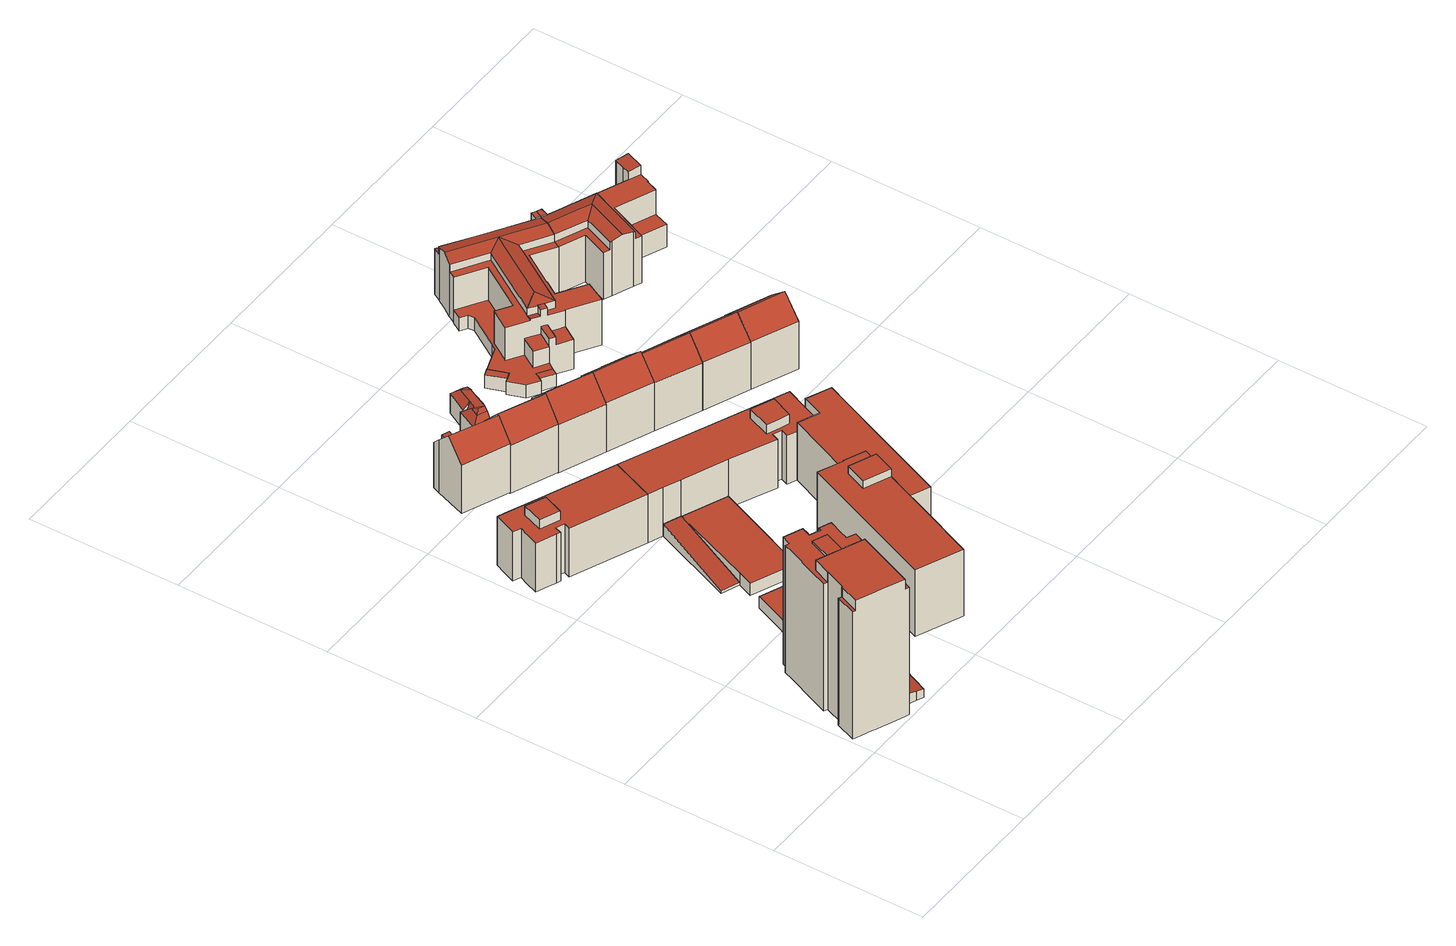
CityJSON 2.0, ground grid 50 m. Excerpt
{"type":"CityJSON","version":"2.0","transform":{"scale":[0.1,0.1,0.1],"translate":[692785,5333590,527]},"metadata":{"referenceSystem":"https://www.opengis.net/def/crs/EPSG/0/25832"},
"CityObjects":{
"building1":{"type":"Building","attributes":{"Gemeindeschluessel":"09162000","HoeheDach":"579.070","HoeheGrund":"528.550","Methode":"2000","NiedrigsteTraufeDesGebaeudes":"571.290","Geometrietyp2DReferenz":"3000","function":"31001_1000","roofType":"1000","measuredHeight":50.52,"storeysAboveGround":16},"geometry":[{"type":"MultiSurface","lod":"2","boundaries":[[[0,1,2,3,4,5,6,7,8,9,10,11,12,13,14,15,16,17]],[[18,19,20,21,22,23,24,25,26,27,28,29,30,31,32,33]],[[34,35,36,37]],[[38,39,40,41,42,43,44,45,46]],[[47,48,49,50,51,52,53]],[[31,30,54,55]],[[56,57,58,59,60,61,62,63]],[[64,34,37,65,66,67,68,41,40,69,70]],[[71,72,7,6]],[[24,23,9,8]],[[73,35,34,64,70,74]],[[70,69,40,39,75,74]],[[76,77,78,79,80,81,55,54]],[[82,83,33,32]],[[48,47,84,85]],[[29,28,27,78,77,76,54,30]],[[86,85,84,83,82,56,63]],[[87,88,89,90,91,92]],[[15,14,53,52]],[[82,32,31,55,81,80,79,26,25,24,8,7,72,92,91,90,93,94,95,96,97,98,99,36,35,73,74,75,39,38,46,100,101,102,59,58,57,56]],[[87,92,72,71]],[[103,93,90,89]],[[101,100,46,45,104,105]],[[106,107,108,109,110,66,65,99,98,97,96]],[[37,36,99,65]],[[109,108,107,106,111,112,103,89,88,87,71,6,5,4,3,2,1,0,17,50,49,48,85,86,63,62,61,60,113,105,104,45,44,43,42,114,115,110]],[[102,101,105,113,60,59]],[[15,52,51,16]],[[79,78,27,26]],[[42,41,68,114]],[[95,94,93,103,112,111,106,96]],[[67,66,110,115,114,68]],[[13,12,11,10,9,23,22,21,20,19,18,33,83,84,47,53,14]],[[17,16,51,50]]],"semantics":{"surfaces":[{"type":"WallSurface"},{"type":"RoofSurface"},{"type":"GroundSurface"}],"values":[0,0,0,0,0,0,0,1,0,0,0,0,0,0,0,1,0,0,0,1,0,0,0,0,0,2,0,1,0,0,0,0,1,0]}}]},
"building2":{"type":"Building","attributes":{"Gemeindeschluessel":"09162000","HoeheDach":"533.095","HoeheGrund":"528.980","Methode":"1000","NiedrigsteTraufeDesGebaeudes":"531.939","Geometrietyp2DReferenz":"3000","function":"31001_2000","roofType":"1000","measuredHeight":4.12},"geometry":[{"type":"MultiSurface","lod":"2","boundaries":[[[116,117,118,119,120,121]],[[120,122,123,121]],[[124,125,126,127,128,129]],[[125,124,117,116,121,123,126]],[[124,129,118,117]],[[119,118,129,128,127,122,120]],[[127,126,123,122]]],"semantics":{"surfaces":[{"type":"WallSurface"},{"type":"GroundSurface"},{"type":"RoofSurface"}],"values":[0,0,0,1,0,2,0]}}]},
"building3":{"type":"Building","attributes":{"Gemeindeschluessel":"09162000","HoeheDach":"533.386","HoeheGrund":"529.120","Methode":"1000","NiedrigsteTraufeDesGebaeudes":"533.386","Geometrietyp2DReferenz":"3000","function":"31001_1000","roofType":"1000","measuredHeight":4.27,"storeysAboveGround":1},"geometry":[{"type":"MultiSurface","lod":"2","boundaries":[[[130,131,132,133]],[[133,132,134,135]],[[136,137,131,130]],[[138,139,140,141]],[[142,136,130,133,135,143,144,138,141,145,146,147]],[[141,140,148,145]],[[149,150,147,146,145,148]],[[139,151,152,134,132,131,137,153,150,149,148,140]],[[144,143,152,151,139,138]],[[136,142,147,150,153,137]],[[134,152,143,135]]],"semantics":{"surfaces":[{"type":"WallSurface"},{"type":"GroundSurface"},{"type":"RoofSurface"}],"values":[0,0,0,0,1,0,0,2,0,0,0]}}]},
"building4":{"type":"Building","attributes":{"Gemeindeschluessel":"09162000","HoeheDach":"550.204","HoeheGrund":"528.920","Methode":"2000","NiedrigsteTraufeDesGebaeudes":"546.884","Geometrietyp2DReferenz":"3000","function":"31001_9998","roofType":"1000","measuredHeight":21.28,"storeysAboveGround":5},"geometry":[{"type":"MultiSurface","lod":"2","boundaries":[[[154,155,156,157]],[[158,159,160,161]],[[162,163,164,165]],[[161,160,163,162]],[[166,167,168,169,170,171,172,173,174,175]],[[176,177,178,179,180,181]],[[180,182,175,174,183,181]],[[184,157,156,185,186,187]],[[165,164,155,154]],[[188,189,190,191]],[[192,193,194,195]],[[191,190,193,192]],[[195,194,189,188]],[[158,196,197,170,169,198,199,159]],[[186,200,178,177,201,187]],[[197,196,158,161,162,165,154,157,184,187,201,177,176,181,183,174,173,172,171,170]],[[185,156,155,164,163,160,159,199,198,169,168,167,166,175,182,180,179,178,200,186],[188,191,192,195]],[[193,190,189,194]]],"semantics":{"surfaces":[{"type":"WallSurface"},{"type":"GroundSurface"},{"type":"RoofSurface"}],"values":[0,0,0,0,0,0,0,0,0,0,0,0,0,0,0,1,2,2]}}]},
"building5":{"type":"Building","attributes":{"Gemeindeschluessel":"09162000","HoeheDach":"533.468","HoeheGrund":"529.050","Methode":"1000","NiedrigsteTraufeDesGebaeudes":"529.880","Geometrietyp2DReferenz":"3000","function":"31001_2000","roofType":"1000","measuredHeight":4.42},"geometry":[{"type":"MultiSurface","lod":"2","boundaries":[[[202,203,204,205]],[[206,202,205,207]],[[208,209,204,203]],[[208,206,207,209]],[[207,205,204,209]],[[208,203,202,206]]],"semantics":{"surfaces":[{"type":"WallSurface"},{"type":"RoofSurface"},{"type":"GroundSurface"}],"values":[0,1,2,0,0,0]}}]},
"building6":{"type":"Building","attributes":{"Gemeindeschluessel":"09162000","HoeheDach":"533.386","HoeheGrund":"529.050","Methode":"1000","NiedrigsteTraufeDesGebaeudes":"533.386","Geometrietyp2DReferenz":"3000","function":"31001_9998","roofType":"1000","measuredHeight":4.34,"storeysAboveGround":1},"geometry":[{"type":"MultiSurface","lod":"2","boundaries":[[[210,211,212,213,203,214]],[[208,215,214,203]],[[216,217,211,210,214,215,218]],[[219,220,212,211,217,216]],[[220,219,221,208,203,213,212]],[[219,216,218,221]],[[221,218,215,208]]],"semantics":{"surfaces":[{"type":"WallSurface"},{"type":"RoofSurface"},{"type":"GroundSurface"}],"values":[0,0,1,0,2,0,0]}}]},
"building7":{"type":"Building","attributes":{"Gemeindeschluessel":"09162000","HoeheDach":"552.972","HoeheGrund":"528.836","Methode":"2000","NiedrigsteTraufeDesGebaeudes":"544.207","Geometrietyp2DReferenz":"3000","function":"31001_1000","roofType":"3100","measuredHeight":24.14,"storeysAboveGround":6},"geometry":[{"type":"MultiSurface","lod":"2","boundaries":[[[222,223,224,225]],[[226,227,228,229]],[[230,231,232,233]],[[234,231,230,227,226,235,236,224,223]],[[237,236,235,238]],[[238,235,226,229]],[[234,223,222,239,240]],[[239,222,225,241]],[[239,241,237,238,229,228,233,232,240]],[[237,241,225,224,236]],[[228,227,230,233]],[[231,234,240,232]]],"semantics":{"surfaces":[{"type":"RoofSurface"},{"type":"WallSurface"},{"type":"GroundSurface"}],"values":[0,1,1,0,1,1,1,1,2,1,1,1]}}]},
"building8":{"type":"Building","attributes":{"Gemeindeschluessel":"09162000","HoeheDach":"556.341","HoeheGrund":"528.880","Methode":"2000","NiedrigsteTraufeDesGebaeudes":"550.143","Geometrietyp2DReferenz":"3000","function":"31001_9998","roofType":"1000","measuredHeight":27.46,"storeysAboveGround":7},"geometry":[{"type":"MultiSurface","lod":"2","boundaries":[[[242,243,244,245]],[[246,247,248,249]],[[250,251,252,253,254,245,244,255,256,257,258,259]],[[247,260,261,262,263,264,265,266,267,268,269,270,271,248]],[[254,253,252,251,250,272,273,274,246,249,275,276,277,278,279,280,281,282,283,242,245]],[[284,285,282,281,280,286]],[[287,288,289,290,291,266,265,292,293,262,261,260]],[[263,294,295,264]],[[285,296,243,242,283,282]],[[268,267,297,286,280,279,278]],[[248,271,270,276,275,249]],[[246,274,273,272,298,288,287,260,247]],[[264,295,292,265]],[[297,267,266,291]],[[250,259,298,272]],[[262,293,294,263]],[[269,268,278,277,276,270]],[[293,292,295,294]],[[288,298,259,258,257,256,255,244,243,296,285,284,286,297,291,290,289,288,287]]],"semantics":{"surfaces":[{"type":"WallSurface"},{"type":"RoofSurface"},{"type":"GroundSurface"}],"values":[0,0,0,1,2,0,0,0,0,0,0,0,0,0,0,0,0,1,1]}}]},
"building9":{"type":"Building","attributes":{"Gemeindeschluessel":"09162000","HoeheDach":"553.249","HoeheGrund":"528.626","Methode":"2000","NiedrigsteTraufeDesGebaeudes":"544.621","Geometrietyp2DReferenz":"3000","function":"31001_1000","roofType":"3100","measuredHeight":24.62,"storeysAboveGround":6},"geometry":[{"type":"MultiSurface","lod":"2","boundaries":[[[299,300,301,302]],[[303,304,305,306,307,299,302,308]],[[306,309,310,307]],[[300,311,312,301]],[[304,303,313,314]],[[309,315,314,313,316,312,311,310]],[[300,299,307,310,311]],[[303,308,316,313]],[[314,315,305,304]],[[302,301,312,316,308]],[[306,305,315,309]]],"semantics":{"surfaces":[{"type":"WallSurface"},{"type":"GroundSurface"},{"type":"RoofSurface"}],"values":[0,1,0,2,0,2,0,0,0,0,0]}}]},
"building10":{"type":"Building","attributes":{"Gemeindeschluessel":"09162000","HoeheDach":"531.271","HoeheGrund":"528.910","Methode":"1000","NiedrigsteTraufeDesGebaeudes":"530.827","Geometrietyp2DReferenz":"3000","function":"31001_2000","roofType":"1000","measuredHeight":2.36},"geometry":[{"type":"MultiSurface","lod":"2","boundaries":[[[317,318,319,320]],[[317,320,321,322]],[[323,324,319,318]],[[321,324,323,322]],[[320,319,324,321]],[[322,323,318,317]]],"semantics":{"surfaces":[{"type":"WallSurface"},{"type":"GroundSurface"},{"type":"RoofSurface"}],"values":[0,1,2,0,0,0]}}]},
"building11":{"type":"Building","attributes":{"Gemeindeschluessel":"09162000","HoeheDach":"550.217","HoeheGrund":"528.978","Methode":"2000","NiedrigsteTraufeDesGebaeudes":"546.890","Geometrietyp2DReferenz":"3000","function":"31001_9998","roofType":"1000","measuredHeight":21.24,"storeysAboveGround":5},"geometry":[{"type":"MultiSurface","lod":"2","boundaries":[[[325,326,327,328,329]],[[330,331,332,333]],[[334,335,336,337,338,339]],[[340,341,326,325,329,342]],[[212,343,344,203]],[[345,328,327,346]],[[330,333,347,348,339,338,337,349,350,212,203,204,351,352,353]],[[349,354,355,350]],[[356,344,343,355,354,336,335,334,357,358,332,331,359,169,159],[345,346,341,340,342]],[[203,344,356,204]],[[352,169,359,353]],[[333,332,358,347]],[[350,355,343,212]],[[342,329,328,345]],[[337,336,354,349]],[[204,356,159,351]],[[353,359,331,330]],[[346,327,326,341]],[[351,159,169,352]],[[348,347,358,357,334,339]]],"semantics":{"surfaces":[{"type":"RoofSurface"},{"type":"WallSurface"},{"type":"GroundSurface"}],"values":[0,1,1,1,1,1,2,1,0,1,1,1,1,1,1,1,1,1,1,1]}}]},
"building12":{"type":"Building","attributes":{"Gemeindeschluessel":"09162000","HoeheDach":"552.880","HoeheGrund":"528.466","Methode":"2000","NiedrigsteTraufeDesGebaeudes":"545.446","Geometrietyp2DReferenz":"3000","function":"31001_1000","roofType":"3100","measuredHeight":24.41,"storeysAboveGround":5},"geometry":[{"type":"MultiSurface","lod":"2","boundaries":[[[360,361,362,363,364]],[[360,364,365,366]],[[367,368,369,370]],[[371,372,363,362]],[[373,361,360,366,374,375,367,370]],[[373,371,362,361]],[[373,370,369,372,371]],[[376,374,366,365]],[[374,376,377,375]],[[368,367,375,377]],[[376,365,364,363,372,369,368,377]]],"semantics":{"surfaces":[{"type":"WallSurface"},{"type":"RoofSurface"},{"type":"GroundSurface"}],"values":[0,0,0,1,2,0,0,0,0,0,1]}}]},
"building13":{"type":"Building","attributes":{"Gemeindeschluessel":"09162000","HoeheDach":"538.300","HoeheGrund":"528.520","Methode":"2000","NiedrigsteTraufeDesGebaeudes":"535.320","Geometrietyp2DReferenz":"3000","function":"31001_1000","roofType":"2100","measuredHeight":9.78},"geometry":[{"type":"MultiSurface","lod":"2","boundaries":[[[378,379,380,381,382,383,384,385,386,387,388,389]],[[390,391,392]],[[393,394,395,396,397,392,379,378]],[[392,391,382,381,380,379]],[[398,399,400,395,394,393,378,389]],[[401,402,403,404,405,406]],[[391,407,408,409,410,383,382]],[[411,412,413,414,415,416]],[[384,383,410,417]],[[418,419,420,421,422,423,424]],[[419,408,407]],[[410,409,424,423,422,406,405,425,426,417]],[[395,400,427,428,429,411,416,430,431,396]],[[430,416,415,414,432,433,421,420,419,407]],[[413,434,435,436,437,433,432,414]],[[438,436,435,434,413,412,411,429,428,427,400,399,398,389,388,387,386,385,384,417,426,425,405,404,403]],[[436,438,403,402,439,437]],[[408,419,418,424,409]],[[390,431,430,407,391]],[[421,439,402,401,406,422]],[[433,437,439,421]],[[397,396,431,390,392]]],"semantics":{"surfaces":[{"type":"WallSurface"},{"type":"RoofSurface"},{"type":"GroundSurface"}],"values":[0,1,1,1,0,0,1,0,0,1,1,0,0,1,0,2,0,0,1,1,1,1]}}]},
"building14":{"type":"Building","attributes":{"Gemeindeschluessel":"09162000","HoeheDach":"552.871","HoeheGrund":"528.650","Methode":"1000","NiedrigsteTraufeDesGebaeudes":"546.425","Geometrietyp2DReferenz":"3000","function":"31001_1000","roofType":"3100","measuredHeight":24.22,"storeysAboveGround":5},"geometry":[{"type":"MultiSurface","lod":"2","boundaries":[[[440,441,442,443,444,445,446,447]],[[448,449,447,446]],[[450,441,440,451]],[[452,450,451,449,448,453,454,455]],[[456,457,443,442]],[[449,451,440,447]],[[454,444,443,457,455]],[[448,446,445,453]],[[453,445,444,454]],[[452,456,442,441,450]],[[455,457,456,452]]],"semantics":{"surfaces":[{"type":"RoofSurface"},{"type":"WallSurface"},{"type":"GroundSurface"}],"values":[0,1,1,2,0,1,1,1,1,1,1]}}]},
"building15":{"type":"Building","attributes":{"Gemeindeschluessel":"09162000","HoeheDach":"533.350","HoeheGrund":"528.510","Methode":"1000","NiedrigsteTraufeDesGebaeudes":"533.350","Geometrietyp2DReferenz":"3000","function":"51009_1610","roofType":"1000","measuredHeight":4.84},"geometry":[{"type":"MultiSurface","lod":"2","boundaries":[[[458,459,460,461]],[[462,458,461,463]],[[464,460,459,465]],[[461,460,464,463]],[[463,464,465,462]],[[462,465,459,458]]],"semantics":{"surfaces":[{"type":"WallSurface"},{"type":"GroundSurface"},{"type":"RoofSurface"}],"values":[0,1,2,0,0,0]}}]},
"building16":{"type":"Building","attributes":{"Gemeindeschluessel":"09162000","HoeheDach":"533.200","HoeheGrund":"528.530","Methode":"2000","NiedrigsteTraufeDesGebaeudes":"533.200","Geometrietyp2DReferenz":"3000","function":"51009_1610","roofType":"1000","measuredHeight":4.67},"geometry":[{"type":"MultiSurface","lod":"2","boundaries":[[[466,467,468,469]],[[470,471,472,473]],[[466,473,472,467]],[[467,472,471,468]],[[468,471,470,469]],[[469,470,473,466]]],"semantics":{"surfaces":[{"type":"GroundSurface"},{"type":"RoofSurface"},{"type":"WallSurface"}],"values":[0,1,2,2,2,2]}}]},
"building17":{"type":"Building","attributes":{"Gemeindeschluessel":"09162000","HoeheDach":"552.339","HoeheGrund":"528.629","Methode":"1000","NiedrigsteTraufeDesGebaeudes":"546.061","Geometrietyp2DReferenz":"3000","function":"31001_1000","roofType":"3100","measuredHeight":23.71,"storeysAboveGround":5},"geometry":[{"type":"MultiSurface","lod":"2","boundaries":[[[455,474,475,476,454]],[[477,478,476,475]],[[479,477,475,474]],[[479,480,481,478,477]],[[476,478,481,454]],[[455,454,481,480]],[[480,479,474,455]]],"semantics":{"surfaces":[{"type":"WallSurface"},{"type":"RoofSurface"},{"type":"GroundSurface"}],"values":[0,1,1,0,0,2,0]}}]},
"building18":{"type":"Building","attributes":{"Gemeindeschluessel":"09162000","HoeheDach":"552.262","HoeheGrund":"528.477","Methode":"1000","NiedrigsteTraufeDesGebaeudes":"546.027","Geometrietyp2DReferenz":"3000","function":"31001_9998","roofType":"3100","measuredHeight":23.79,"storeysAboveGround":5},"geometry":[{"type":"MultiSurface","lod":"2","boundaries":[[[482,478,483,484]],[[485,486,478,482]],[[487,488,489,490]],[[483,478,486,487,490]],[[485,482,484,489,488]],[[490,489,484,483]],[[488,487,486,485]]],"semantics":{"surfaces":[{"type":"RoofSurface"},{"type":"WallSurface"},{"type":"GroundSurface"}],"values":[0,1,1,1,1,0,2]}}]},
"building19":{"type":"Building","attributes":{"Gemeindeschluessel":"09162000","HoeheDach":"548.950","HoeheGrund":"528.430","Methode":"2000","NiedrigsteTraufeDesGebaeudes":"533.250","Geometrietyp2DReferenz":"3000","function":"31001_9998","roofType":"1000","measuredHeight":20.52,"storeysAboveGround":6},"geometry":[{"type":"MultiSurface","lod":"2","boundaries":[[[491,492,493,494,495,496]],[[497,498,499,500,501,502]],[[503,504,505,506,507,508]],[[509,510,511,512,513,514,515]],[[516,507,506,505,517,518,519,520,521,522,523,524,525,526,527,528,529,530,531,532]],[[533,534,535,536]],[[537,538,539,540]],[[541,535,534,542,543,544,545]],[[529,528,546]],[[547,548,549,541,545,550,551,552]],[[553,533,536,554]],[[555,508,507,516]],[[556,557,552,551,558,559,560]],[[561,562,471,563,472,564]],[[523,522,565,566,498,497,502,567,568,569,570,571,572,573,574,575,576,577,578,579,524]],[[580,581,538,537]],[[582,583,584,585,586,587]],[[521,588,589,590,591,565,522]],[[592,593,594,595,596,597]],[[527,526,598,599,600]],[[558,551,550,601]],[[573,572,602,603,604,574]],[[605,606,607,608,604,583,609,610]],[[530,529,546,611,612,613,614,615,616,512,511,617,618,619,620,531]],[[621,622,623,624,582,615,614,613,612,611]],[[625,626,491,496,627,628]],[[504,629,517,505]],[[538,581,473,630,472,563,471,631,555,516,532,632,633,634,635,510,509,636,493,492,491,626,625,637,638,594,593,592,539]],[[639,640,641,642,643,644]],[[635,617,511,510]],[[610,609,583,582,624,623,622,621]],[[604,603,602,644,643,645,583]],[[646,473,581,580]],[[647,589,588,648,649,629,504,650]],[[540,539,592,597]],[[651,571,570,652]],[[584,583,645,643,642,553,554,653,654,557,556,585]],[[599,655,605,610,621]],[[619,618,617,635,634,633]],[[494,493,636,656]],[[654,653,554,549,548,547,552,557]],[[601,550,545,544]],[[519,518,649,648]],[[553,642,641,657,542,534,533]],[[658,567,502,501]],[[656,636,509,515]],[[579,655,659,525,524]],[[525,659,598,526]],[[588,521,520,519,648]],[[660,661,662,663,499,498,566]],[[527,600,611,546,528]],[[631,471,562,664,650,504,503]],[[595,594,638,665]],[[646,666,564,472,630,473]],[[549,554,536,535,541]],[[657,641,640,639,667,651,652,668,669,670,671,672,662,661,660,591,590,589,647,650,664,562,561,564,666,646,580,537,540,597,596,595,665,673,628,627,496,495,494,656,515,514,513,674,675,676,560,559,558,601,544,543,542]],[[578,605,655,579]],[[578,577,576,575,574,604,608,607,606,605]],[[600,599,621,611]],[[660,566,565,591]],[[567,658,677,678,672,671,670,669,568]],[[599,598,659,655]],[[615,582,587,616]],[[532,531,620,632]],[[586,585,556,560,676,675]],[[572,571,651,667,639,644,602]],[[512,616,587,586,675,674,513]],[[672,678,663,662]],[[669,668,652,570,569,568]],[[500,499,663,678,677,658,501]],[[631,503,508,555]],[[638,637,625,628,673,665]],[[649,518,517,629]],[[632,620,619,633]]],"semantics":{"surfaces":[{"type":"WallSurface"},{"type":"RoofSurface"},{"type":"GroundSurface"}],"values":[0,0,1,0,0,1,0,0,0,1,0,0,0,0,1,0,1,0,0,0,0,0,1,1,0,0,0,1,0,0,1,1,0,0,0,0,1,1,0,0,0,0,0,0,0,0,0,1,1,0,1,0,0,0,0,2,0,0,0,0,0,0,0,0,0,0,0,0,0,1,0,0,1,0]}}]},
"building20":{"type":"Building","attributes":{"Gemeindeschluessel":"09162000","HoeheDach":"552.253","HoeheGrund":"528.477","Methode":"1000","NiedrigsteTraufeDesGebaeudes":"545.963","Geometrietyp2DReferenz":"3000","function":"31001_9998","roofType":"3100","measuredHeight":23.78,"storeysAboveGround":5},"geometry":[{"type":"MultiSurface","lod":"2","boundaries":[[[485,679,680,681]],[[488,485,681,682]],[[488,682,683,684]],[[683,682,681,680,685]],[[680,679,686,685]],[[488,684,686,679,485]],[[685,686,684,683]]],"semantics":{"surfaces":[{"type":"WallSurface"},{"type":"GroundSurface"},{"type":"RoofSurface"}],"values":[0,1,0,0,2,0,2]}}]},
"building21":{"type":"Building","attributes":{"Gemeindeschluessel":"09162000","HoeheDach":"548.970","HoeheGrund":"527.960","Methode":"2000","NiedrigsteTraufeDesGebaeudes":"536.300","Geometrietyp2DReferenz":"3000","function":"31001_9998","roofType":"3100","measuredHeight":21.01,"storeysAboveGround":6},"geometry":[{"type":"MultiSurface","lod":"2","boundaries":[[[687,688,689,690,691]],[[692,693,694,695]],[[696,697,698,699,700]],[[701,702,703,704,705,706,707,708,709,710,694,693,711,712,713,714,715,716,687,691]],[[711,696,700,712]],[[689,688,534,533]],[[717,698,697,718]],[[719,714,713,720]],[[721,706,705,722]],[[704,703,702,723,724,725]],[[571,572,602,644,726,727,728]],[[729,699,698,717]],[[730,731,732,733]],[[734,735,736,737,738,739]],[[642,553,533,534,740,741,742]],[[713,712,700,699,729,743,720]],[[744,745,746,747,748,734,739]],[[747,749,750,751,752,748]],[[732,708,707,733]],[[753,754,730,733,707,706,721]],[[755,725,724,723,756,757,758]],[[750,756,759,643,644,602]],[[731,730,754,760,761,710,709]],[[762,692,695,761,760,754,753,721,722,763,764,765,745,744,739,738,737,728,727,726,766,742,741,740,767,768,769,719,720,743,729,717,718]],[[765,764,755,758,746,745]],[[736,735,734,748,752,751,572,571]],[[751,750,602,572]],[[688,687,716,715,714,719,769,768,767,740,534]],[[644,643,642,742,766,726]],[[759,756,723,770,690,553,642,643]],[[770,723,702,701,691,690]],[[737,736,571,728]],[[731,709,708,732]],[[695,694,710,761]],[[711,693,692,762,718,697,696]],[[746,758,757,756,750,749,747]],[[690,689,533,553]],[[763,722,705,704,725,755,764]]],"semantics":{"surfaces":[{"type":"WallSurface"},{"type":"RoofSurface"},{"type":"GroundSurface"}],"values":[0,0,1,1,0,1,0,0,0,0,0,0,1,0,0,0,0,0,0,0,1,1,0,2,0,1,0,0,0,1,0,0,0,0,0,1,0,0]}}]}
},
"vertices":[
[19,76,15],[70,55,15],[80,50,15],[104,41,15],[115,36,15],[170,13,15],[184,8,15],[184,8,484],[170,13,484],[170,13,521],[115,36,521],[104,41,521],[80,50,521],[70,55,521],[19,76,521],[19,76,484],[9,80,484],[9,80,15],[149,243,521],[159,239,521],[183,229,521],[194,225,521],[235,208,521],[249,202,521],[249,202,484],[235,208,484],[194,225,484],[194,225,493],[183,229,493],[159,239,493],[149,243,493],[149,243,484],[98,265,484],[98,265,521],[246,348,443],[246,348,484],[250,357,484],[250,357,443],[213,397,484],[224,393,484],[224,393,443],[227,391,443],[227,391,15],[224,393,15],[213,397,15],[163,418,15],[163,418,484],[47,141,521],[47,141,15],[46,141,15],[36,146,15],[36,146,484],[46,141,484],[46,141,521],[187,336,493],[187,336,484],[63,214,484],[86,269,484],[125,362,484],[138,393,484],[138,393,15],[125,362,15],[86,269,15],[63,214,15],[235,353,443],[289,341,443],[297,362,443],[247,383,443],[246,383,443],[215,371,443],[211,363,443],[197,40,15],[197,40,484],[235,353,484],[211,363,484],[215,371,484],[198,331,493],[222,322,493],[233,317,493],[233,317,484],[222,322,484],[198,331,484],[74,208,484],[74,208,521],[75,208,521],[75,208,15],[74,208,15],[237,136,15],[262,197,15],[279,238,15],[279,238,484],[262,197,484],[237,136,484],[287,258,484],[275,264,484],[261,270,484],[260,271,484],[272,301,484],[285,332,484],[289,341,484],[154,396,484],[150,388,484],[149,388,484],[287,258,15],[154,396,15],[150,388,15],[260,271,15],[272,301,15],[285,332,15],[289,341,15],[297,362,15],[261,270,15],[275,264,15],[149,388,15],[246,383,15],[247,383,15],
[211,33,20],[239,22,20],[239,22,54],[211,33,58],[197,40,61],[197,40,20],[237,136,61],[237,136,20],[262,12,20],[301,100,20],[304,107,20],[304,107,49],[301,100,49],[262,12,50],
[279,238,21],[279,238,64],[287,258,64],[287,258,21],[260,271,64],[260,271,21],[328,217,21],[328,217,64],[246,383,21],[246,383,64],[227,391,64],[227,391,21],[375,329,21],[297,362,21],[296,362,21],[316,602,21],[384,574,21],[462,541,21],[316,602,64],[384,574,64],[462,541,64],[296,362,64],[297,362,64],[375,329,64],
[103,1124,19],[103,1124,199],[91,1129,199],[91,1129,19],[372,1013,19],[372,1013,199],[131,1114,199],[131,1114,19],[139,1135,19],[139,1135,199],[111,1146,199],[111,1146,19],[84,1299,199],[123,1282,199],[187,1255,199],[429,1155,199],[429,1155,19],[187,1255,19],[123,1282,19],[84,1299,19],[60,1308,19],[60,1308,199],[54,1224,19],[55,1224,19],[55,1224,199],[54,1224,199],[30,1235,199],[30,1235,19],[46,1274,199],[46,1274,19],[65,1140,19],[65,1140,199],[26,1156,199],[26,1156,19],[109,1248,199],[109,1248,232],[173,1221,232],[173,1221,199],[146,1154,199],[146,1154,232],[82,1180,232],[82,1180,199],[388,1053,19],[415,1120,19],[415,1120,199],[388,1053,199],[43,1197,199],[43,1197,19],
[475,971,65],[475,971,20],[419,994,20],[419,994,65],[367,702,29],[310,725,29],[367,702,20],[310,725,20],
[618,911,64],[619,911,64],[619,911,20],[618,911,20],[475,971,64],[367,702,64],[487,595,64],[577,810,64],[347,653,64],[487,595,20],[577,810,20],[347,653,20],
[335,1450,198],[358,1505,260],[208,1570,260],[186,1512,196],[312,1605,184],[317,1615,172],[317,1615,18],[312,1605,18],[354,1599,173],[350,1588,185],[350,1588,18],[354,1599,18],[387,1572,184],[234,1638,184],[225,1615,211],[225,1615,18],[234,1638,18],[335,1450,18],[387,1572,18],[186,1512,18],
[922,857,19],[922,857,231],[1002,823,231],[1002,823,19],[609,114,19],[609,114,264],[462,176,264],[462,176,19],[808,359,19],[833,419,19],[862,489,19],[882,536,19],[974,756,19],[974,756,231],[882,536,231],[862,489,231],[833,419,231],[808,359,231],[696,320,264],[726,392,264],[752,453,264],[666,489,264],[695,559,264],[781,523,264],[801,572,264],[733,602,264],[732,600,264],[715,607,264],[653,634,264],[603,515,264],[727,394,19],[726,392,19],[696,320,19],[603,515,19],[653,634,19],[715,607,19],[732,600,19],[733,602,19],[825,819,19],[893,790,19],[894,789,19],[895,790,19],[893,790,231],[894,789,231],[825,819,231],[696,320,231],[726,392,231],[752,453,231],[781,523,231],[801,572,231],[781,523,293],[752,453,293],[666,489,293],[695,559,293],[895,790,231],[733,602,231],[727,394,231],
[482,1389,16],[482,1389,194],[335,1450,191],[335,1450,16],[470,1538,16],[474,1545,16],[509,1529,16],[507,1523,16],[534,1512,16],[387,1572,16],[507,1523,184],[534,1512,183],[506,1446,262],[360,1509,262],[470,1538,185],[474,1545,176],[509,1529,176],[387,1572,186],
[388,1683,19],[388,1683,38],[407,1729,43],[407,1729,19],[431,1719,19],[411,1673,19],[411,1673,38],[431,1719,43],
[810,866,232],[840,855,232],[872,927,232],[799,958,232],[768,882,232],[922,857,20],[922,857,199],[895,789,199],[895,789,20],[794,832,199],[803,853,199],[804,855,199],[804,855,20],[803,853,20],[794,832,20],[810,866,199],[840,855,199],[768,882,199],[619,911,199],[475,971,199],[799,958,199],[872,927,199],[825,819,20],[796,831,20],[776,867,20],[766,844,20],[372,1013,20],[429,1155,20],[952,930,20],[776,867,199],[766,844,199],[419,994,199],[796,831,199],[825,819,199],[952,930,199],
[534,1512,15],[482,1389,15],[482,1389,191],[509,1451,259],[534,1512,194],[587,1490,194],[587,1490,15],[626,1468,15],[626,1468,198],[680,1446,198],[680,1446,15],[630,1327,191],[656,1390,259],[630,1327,15],[591,1498,15],[631,1478,15],[591,1498,184],[631,1478,187],
[440,1642,84],[441,1643,84],[449,1660,84],[464,1688,84],[476,1713,84],[476,1714,84],[476,1714,15],[476,1713,15],[464,1688,15],[449,1660,15],[441,1643,15],[440,1642,15],[487,1662,113],[485,1680,107],[470,1652,107],[461,1634,84],[470,1630,84],[492,1621,84],[501,1639,107],[480,1648,107],[461,1634,15],[470,1630,15],[492,1621,15],[543,1772,85],[565,1763,85],[565,1763,15],[543,1772,15],[524,1780,15],[524,1780,85],[494,1676,107],[498,1705,83],[486,1710,83],[486,1710,84],[511,1657,15],[516,1667,15],[531,1697,15],[531,1697,113],[516,1667,113],[511,1657,113],[486,1710,15],[498,1705,97],[507,1702,107],[521,1730,107],[532,1751,107],[523,1778,87],[513,1758,86],[486,1710,85],[523,1778,15],[513,1758,15],[501,1639,15],[509,1653,15],[509,1654,15],[509,1654,113],[509,1653,113],[543,1721,113],[544,1721,113],[543,1721,15],[544,1721,15],[552,1738,15],[552,1738,108],[554,1742,15],[554,1742,107],
[745,1419,201],[680,1446,201],[656,1389,259],[804,1329,259],[827,1384,202],[784,1401,203],[786,1407,197],[747,1424,196],[786,1407,16],[747,1424,16],[680,1446,16],[745,1419,16],[630,1327,16],[784,1401,16],[827,1384,16],[778,1266,16],[630,1327,196],[778,1266,194],
[687,1767,15],[687,1767,64],[709,1706,64],[709,1706,15],[664,1759,15],[686,1698,15],[686,1698,64],[664,1759,64],
[738,1624,15],[751,1644,15],[793,1617,15],[781,1598,15],[781,1598,62],[793,1617,62],[751,1644,62],[738,1624,62],
[778,1266,193],[802,1325,253],[827,1384,192],[951,1265,253],[976,1324,192],[925,1204,191],[925,1204,16],[976,1324,16],
[1124,1264,191],[951,1264,253],[1099,1204,253],[1124,1264,15],[976,1324,15],[925,1204,15],[1073,1142,15],[1073,1142,190],[925,1204,192],
[785,1817,62],[849,1917,62],[851,1920,62],[851,1920,14],[849,1917,14],[785,1817,14],[1020,1666,182],[1033,1658,182],[1033,1658,93],[1020,1666,93],[945,1714,93],[945,1714,182],[807,1639,122],[808,1639,122],[840,1689,122],[814,1706,122],[798,1716,122],[766,1665,122],[825,1952,62],[845,1985,62],[845,1985,182],[846,1986,182],[846,1986,14],[845,1985,14],[825,1952,14],[798,1716,62],[840,1689,150],[857,1679,150],[857,1679,122],[885,1661,122],[903,1650,122],[903,1650,182],[885,1661,182],[857,1679,182],[857,1679,211],[840,1689,211],[840,1689,187],[814,1706,187],[814,1706,182],[798,1716,182],[749,1747,182],[749,1747,62],[1164,1909,213],[1175,1931,213],[1162,1939,213],[1151,1917,213],[696,1640,14],[696,1640,62],[676,1695,62],[676,1695,14],[1162,1939,182],[1175,1931,14],[1162,1939,14],[1045,2013,14],[1045,2013,182],[823,1721,182],[1006,2009,182],[1077,1964,182],[1151,1917,182],[996,2044,182],[916,2096,182],[903,2075,182],[1164,1909,209],[1151,1917,209],[766,1665,62],[901,2071,210],[903,2075,209],[916,2096,14],[903,2075,14],[901,2071,14],[752,1643,14],[793,1617,14],[752,1643,62],[751,1644,14],[904,1650,182],[998,1591,182],[974,1759,182],[973,1759,182],[1039,1862,182],[1039,1863,182],[1115,1815,182],[1126,1837,182],[1035,1894,182],[1034,1895,182],[1032,1893,182],[1020,1874,182],[926,1726,182],[896,1679,182],[868,1696,182],[733,1616,14],[733,1616,62],[963,1940,209],[1020,1952,220],[984,1975,220],[881,2040,220],[861,2010,210],[859,2006,209],[871,1599,122],[871,1599,14],[903,1650,14],[904,1650,14],[686,1698,62],[704,1704,62],[709,1706,62],[709,1706,14],[704,1704,14],[686,1698,14],[851,1707,211],[851,1707,209],[851,1707,182],[996,2044,14],[1126,1837,209],[1035,1894,209],[1034,1895,209],[896,1679,209],[926,1726,209],[1020,1874,209],[1032,1893,209],[998,1918,220],[885,1741,220],[825,1724,182],[852,1766,182],[855,1771,182],[949,1919,182],[963,1940,182],[859,2006,182],[933,1929,182],[904,1882,182],[839,1781,182],[790,1812,182],[825,1724,209],[852,1766,209],[855,1771,209],[949,1919,209],[773,1798,62],[784,1816,62],[784,1816,14],[773,1798,14],[808,1639,150],[746,1636,62],[807,1639,62],[790,1812,62],[839,1781,62],[904,1882,62],[933,1929,62],[847,1938,62],[771,1797,62],[687,1767,62],[1128,1841,14],[1145,1873,14],[1162,1905,14],[1162,1905,210],[1145,1873,220],[1128,1841,210],[1055,1930,220],[738,1624,14],[825,1629,14],[825,1629,122],[825,1629,150],[808,1639,14],[1115,1815,14],[1039,1863,14],[1077,1964,209],[1006,2009,209],[868,1696,209],[847,1938,14],[1164,1909,14],[974,1759,93],[868,1696,211],[998,1591,14],[1033,1658,14],[1033,1659,14],[1033,1659,93],[807,1639,14],[687,1767,14],[746,1636,14],[1126,1837,14],[1039,1862,14],[973,1759,14],[974,1759,14],[1045,1714,14],[1058,1706,14],[771,1797,14],[859,2006,14],[861,2010,14],[881,2040,14],[1045,1714,93],[1058,1706,93],
[1124,1264,192],[1269,1205,192],[1269,1205,15],[1221,1081,15],[1221,1081,190],[1073,1142,191],[1245,1144,253],[1098,1203,253],
[1192,1924,183],[1192,1924,213],[1183,1901,213],[1183,1901,209],[1183,1901,183],[1483,1763,10],[1483,1763,183],[1480,1764,183],[1480,1764,10],[1496,1797,216],[1518,1854,216],[1480,1870,211],[1467,1839,211],[1457,1814,211],[1260,1869,183],[1337,1837,183],[1305,1762,183],[1262,1657,183],[1282,1649,183],[1317,1732,183],[1317,1731,183],[1337,1779,183],[1465,1726,183],[1466,1727,183],[1496,1797,183],[1457,1814,183],[1456,1814,183],[1451,1816,183],[1367,1851,183],[1346,1860,183],[1480,1870,10],[1518,1854,10],[1451,1816,10],[1456,1814,10],[1317,1732,10],[1282,1649,10],[1337,1837,209],[1305,1762,209],[1262,1657,209],[1128,1841,10],[1126,1837,10],[1115,1815,10],[1467,1839,10],[1447,1677,93],[1465,1726,93],[1337,1779,93],[1317,1731,93],[1163,1699,182],[1197,1780,182],[1197,1781,182],[1197,1781,10],[1197,1780,10],[1163,1699,10],[1175,1931,10],[1164,1909,10],[1162,1905,10],[1457,1814,10],[1185,1690,10],[1189,1688,10],[1189,1688,210],[1185,1690,209],[1185,1690,182],[1219,1771,209],[1228,1794,209],[1228,1794,182],[1219,1771,182],[1317,1731,10],[1447,1677,10],[1256,1660,211],[1282,1816,220],[1267,1778,220],[1223,1673,220],[1244,1832,220],[1465,1726,10],[1466,1727,10],[1496,1797,10],[1262,1657,10],[1256,1660,10],[1223,1673,10],[1145,1873,10],[1192,1924,10],[1346,1860,10],[1367,1851,10],[1260,1869,209]
]}
